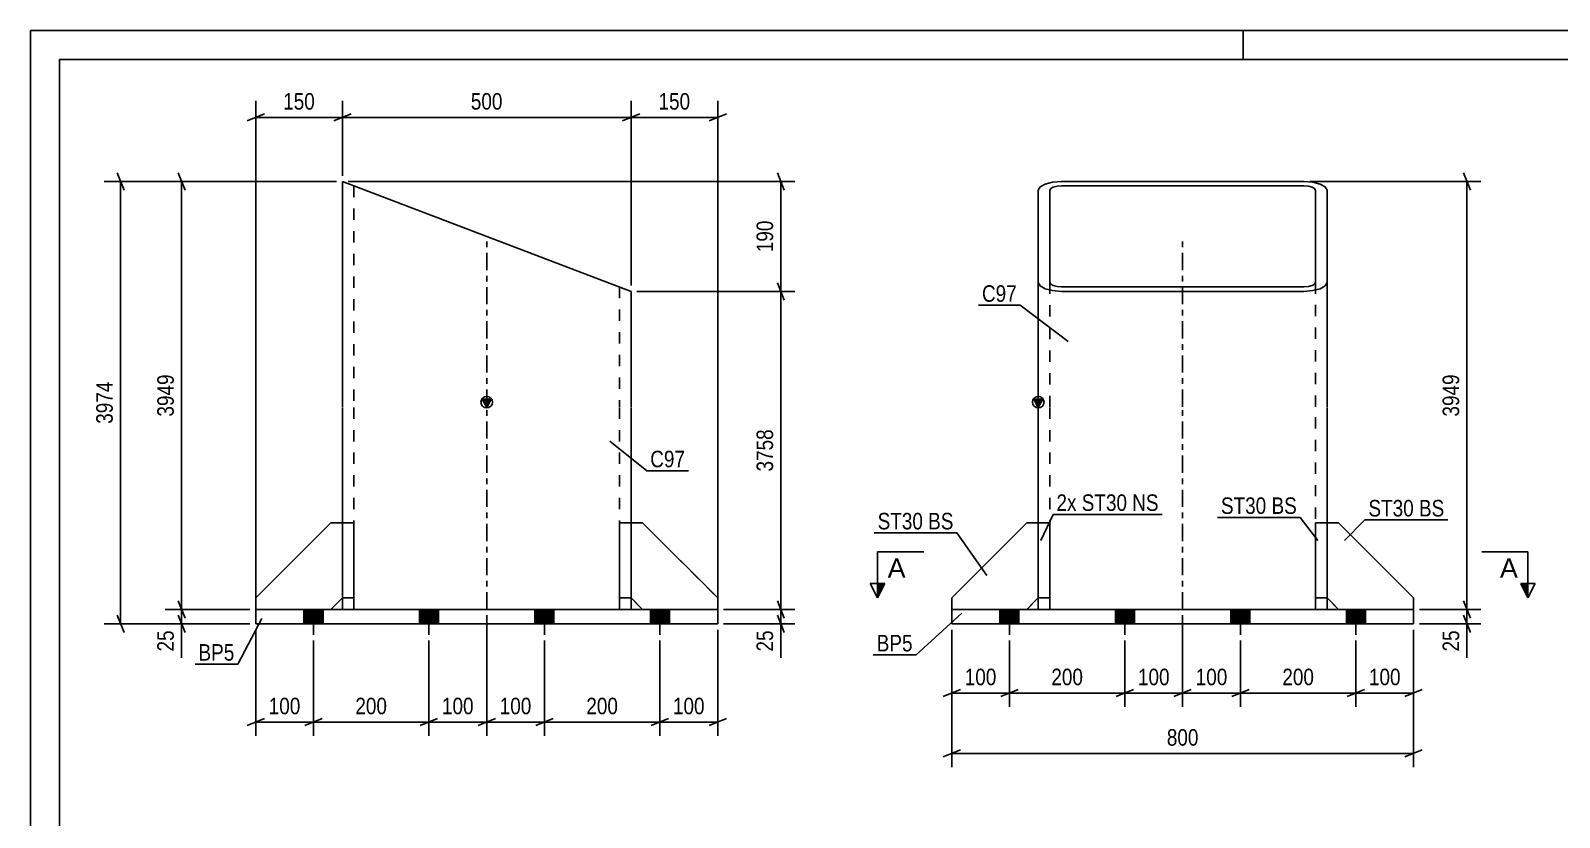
# Model space of a CAD drawing. Header units: millimetres. Extents: x 0 to 420, y 0 to 297.
# Drawn here: x 0 to 264.8, y 160.7 to 297 of the extents above; entities that cross this region are included whole.
import ezdxf

# ---------------------------------------------------------------- set-up
doc = ezdxf.new("R2010")
doc.units = ezdxf.units.MM
doc.linetypes.add('DXK_LINE_DOT2', pattern=[3.9198, 1.9599, -1.9599])
doc.linetypes.add('DXK_LINE_DOT3', pattern=[5.9187, 2.979, -0.9799, 0.9799, -0.9799])
doc.styles.add('Arial', font='ARIAL.TTF', dxfattribs={"height": 0.2})
doc.styles.add('Arial Narrow', font='ARIALN.TTF', dxfattribs={"height": 0.2})

# ---------------------------------------------------------------- blocks, each defined once
blk = doc.blocks.new('Unknown-762326561-1131')
at = {"color": 5, "linetype": 'Continuous'}
for p, q in [((420, 297), (0, 297)), ((0, 297), (0, 0)), ((0, 292), (0, 297)), ((210, 292), (210, 297)), ((415, 292), (5, 292)), ((5, 292), (5, 5))]:
    blk.add_line(p, q, dxfattribs=at)
blk = doc.blocks.new('Part-762326561-1488 - 1457')
at = {"linetype": 'Continuous'}
blk.add_hatch(color=2, dxfattribs=at).paths.add_polyline_path([(174.51, 231.74), (173.71, 233.14), (175.31, 233.14)])
at = {"color": 2, "linetype": 'Continuous'}
for p, q in [((175.68, 270.42), (174.82, 269.92)), ((176.98, 270.75), (175.68, 270.42)), ((178.51, 270.86), (176.98, 270.75)), ((177.75, 270.04), (178.51, 270.1)), ((178.51, 270.86), (220.51, 270.86)), ((178.51, 270.1), (220.51, 270.1)), ((222.04, 270.75), (220.51, 270.86)), ((220.51, 270.1), (221.28, 270.04)), ((223.34, 270.42), (222.04, 270.75)), ((224.21, 269.92), (223.34, 270.42)), ((174.82, 269.92), (174.51, 269.34)), ((174.51, 269.34), (174.51, 231.83)), ((176.51, 269.34), (176.66, 269.63)), ((176.51, 269.34), (176.51, 253.36)), ((176.66, 269.63), (177.1, 269.88)), ((177.1, 269.88), (177.75, 270.04)), ((221.28, 270.04), (221.93, 269.88)), ((221.93, 269.88), (222.36, 269.63)), ((222.36, 269.63), (222.51, 269.34)), ((222.51, 269.34), (222.51, 253.36)), ((224.51, 269.34), (224.21, 269.92)), ((224.51, 269.34), (224.51, 231.83)), ((174.51, 253.36), (174.82, 252.77)), ((174.82, 252.77), (175.68, 252.28)), ((175.68, 252.28), (176.98, 251.95)), ((176.66, 253.06), (176.51, 253.36)), ((177.1, 252.82), (176.66, 253.06)), ((176.98, 251.95), (178.51, 251.83)), ((177.75, 252.65), (177.1, 252.82)), ((178.51, 252.59), (177.75, 252.65)), ((178.51, 252.59), (220.51, 252.59)), ((178.51, 251.83), (220.51, 251.83)), ((221.28, 252.65), (220.51, 252.59)), ((220.51, 251.83), (222.04, 251.95)), ((221.93, 252.82), (221.28, 252.65)), ((222.36, 253.06), (221.93, 252.82)), ((222.04, 251.95), (223.34, 252.28)), ((222.51, 253.36), (222.36, 253.06)), ((223.34, 252.28), (224.21, 252.77)), ((224.21, 252.77), (224.51, 253.36)), ((174.51, 231.74), (173.71, 233.14)), ((173.71, 233.14), (175.31, 233.14)), ((175.31, 233.14), (174.51, 231.74)), ((174.51, 231.73), (174.51, 211.73)), ((224.51, 231.73), (224.51, 211.73))]:
    blk.add_line(p, q, dxfattribs=at)
at = {"color": 7, "linetype": 'DXK_LINE_DOT3'}
for p, q in [((199.51, 231.83), (199.51, 261.35)), ((199.51, 196.73), (199.51, 231.73))]:
    blk.add_line(p, q, dxfattribs=at)
at = {"color": 7, "linetype": 'DXK_LINE_DOT2'}
for p, q in [((176.51, 253.36), (176.51, 231.83)), ((222.51, 231.83), (222.51, 253.36)), ((176.51, 231.73), (176.51, 196.73)), ((222.51, 196.73), (222.51, 231.73)), ((174.51, 211.73), (174.51, 196.73)), ((224.51, 196.73), (224.51, 211.73)), ((224.51, 196.73), (174.51, 196.73))]:
    blk.add_line(p, q, dxfattribs=at)
at = {"color": 2, "linetype": 'Continuous'}
blk.add_circle((174.51, 232.64), 1, dxfattribs=at)
blk = doc.blocks.new('Bolt-762326561-1489 - 1457')
at = {"linetype": 'Continuous'}
for points in [[(167.86, 194.23), (171.16, 194.23), (171.16, 196.73), (167.86, 196.73)], [(167.86, 194.23), (171.16, 194.23), (171.16, 196.73), (167.86, 196.73)], [(167.86, 194.23), (171.16, 194.23), (171.16, 196.73), (167.86, 196.73)], [(167.86, 194.23), (171.16, 194.23), (171.16, 196.73), (167.86, 196.73)], [(187.86, 194.23), (191.16, 194.23), (191.16, 196.73), (187.86, 196.73)], [(187.86, 194.23), (191.16, 194.23), (191.16, 196.73), (187.86, 196.73)], [(207.86, 194.23), (211.16, 194.23), (211.16, 196.73), (207.86, 196.73)], [(207.86, 194.23), (211.16, 194.23), (211.16, 196.73), (207.86, 196.73)], [(227.86, 194.23), (231.16, 194.23), (231.16, 196.73), (227.86, 196.73)], [(227.86, 194.23), (231.16, 194.23), (231.16, 196.73), (227.86, 196.73)], [(227.86, 194.23), (231.16, 194.23), (231.16, 196.73), (227.86, 196.73)], [(227.86, 194.23), (231.16, 194.23), (231.16, 196.73), (227.86, 196.73)]]:
    blk.add_hatch(color=1, dxfattribs=at).paths.add_polyline_path(points)
at = {"color": 1, "linetype": 'Continuous'}
for p, q in [((167.86, 194.23), (167.86, 196.73)), ((167.86, 194.23), (167.86, 196.73)), ((167.86, 194.23), (167.86, 196.73)), ((167.86, 194.23), (167.86, 196.73)), ((169.51, 192.33), (169.51, 196.73)), ((169.51, 192.33), (169.51, 196.73)), ((169.51, 192.33), (169.51, 196.73)), ((169.51, 192.33), (169.51, 196.73)), ((171.16, 194.23), (171.16, 196.73)), ((171.16, 194.23), (171.16, 196.73)), ((171.16, 194.23), (171.16, 196.73)), ((171.16, 194.23), (171.16, 196.73)), ((187.86, 194.23), (187.86, 196.73)), ((187.86, 194.23), (187.86, 196.73)), ((189.51, 192.33), (189.51, 196.73)), ((189.51, 192.33), (189.51, 196.73)), ((191.16, 194.23), (191.16, 196.73)), ((191.16, 194.23), (191.16, 196.73)), ((207.86, 194.23), (207.86, 196.73)), ((207.86, 194.23), (207.86, 196.73)), ((209.51, 192.33), (209.51, 196.73)), ((209.51, 192.33), (209.51, 196.73)), ((211.16, 194.23), (211.16, 196.73)), ((211.16, 194.23), (211.16, 196.73)), ((227.86, 194.23), (227.86, 196.73)), ((227.86, 194.23), (227.86, 196.73)), ((227.86, 194.23), (227.86, 196.73)), ((227.86, 194.23), (227.86, 196.73)), ((229.51, 192.33), (229.51, 196.73)), ((229.51, 192.33), (229.51, 196.73)), ((229.51, 192.33), (229.51, 196.73)), ((229.51, 192.33), (229.51, 196.73)), ((231.16, 194.23), (231.16, 196.73)), ((231.16, 194.23), (231.16, 196.73)), ((231.16, 194.23), (231.16, 196.73)), ((231.16, 194.23), (231.16, 196.73))]:
    blk.add_line(p, q, dxfattribs=at)
blk = doc.blocks.new('Part-762326561-1473 - 1457')
at = {"color": 2, "linetype": 'Continuous'}
for p, q in [((174.51, 196.73), (174.51, 211.73)), ((174.51, 211.73), (176.51, 211.73)), ((176.51, 211.73), (176.51, 196.73)), ((174.51, 198.73), (176.51, 198.73)), ((176.51, 196.73), (174.51, 196.73))]:
    blk.add_line(p, q, dxfattribs=at)
blk = doc.blocks.new('Part-762326561-1478 - 1457')
at = {"color": 7, "linetype": 'DXK_LINE_DOT2'}
for p, q in [((226.51, 211.73), (224.51, 211.73)), ((224.51, 211.73), (224.51, 198.73)), ((239.51, 198.73), (226.51, 211.73)), ((224.51, 198.73), (226.51, 196.73)), ((239.51, 196.73), (239.51, 198.73)), ((226.51, 196.73), (239.51, 196.73))]:
    blk.add_line(p, q, dxfattribs=at)
blk = doc.blocks.new('Part-762326561-1499 - 1457')
at = {"color": 7, "linetype": 'DXK_LINE_DOT2'}
for p, q in [((159.51, 198.73), (172.51, 211.73)), ((172.51, 211.73), (174.51, 211.73)), ((174.51, 211.73), (174.51, 198.73)), ((159.51, 196.73), (159.51, 198.73)), ((174.51, 198.73), (172.51, 196.73)), ((172.51, 196.73), (159.51, 196.73))]:
    blk.add_line(p, q, dxfattribs=at)
blk = doc.blocks.new('Part-762326561-1483 - 1457')
at = {"color": 2, "linetype": 'Continuous'}
for p, q in [((222.51, 196.73), (222.51, 211.73)), ((224.51, 211.73), (222.51, 211.73)), ((224.51, 211.73), (224.51, 196.73)), ((224.51, 198.73), (222.51, 198.73)), ((224.51, 196.73), (222.51, 196.73))]:
    blk.add_line(p, q, dxfattribs=at)
blk = doc.blocks.new('Part-762326561-1504 - 1457')
at = {"color": 7, "linetype": 'DXK_LINE_DOT2'}
for p, q in [((222.51, 211.73), (222.51, 196.73)), ((224.51, 211.73), (222.51, 211.73)), ((224.51, 196.73), (224.51, 211.73)), ((224.51, 198.73), (222.51, 198.73)), ((222.51, 196.73), (224.51, 196.73))]:
    blk.add_line(p, q, dxfattribs=at)
blk = doc.blocks.new('Part-762326561-1509 - 1457')
at = {"color": 2, "linetype": 'Continuous'}
for p, q in [((226.51, 211.73), (224.51, 211.73)), ((226.51, 211.73), (239.51, 198.73)), ((224.51, 198.73), (226.51, 196.73)), ((239.51, 196.73), (239.51, 198.73))]:
    blk.add_line(p, q, dxfattribs=at)
at = {"color": 7, "linetype": 'DXK_LINE_DOT2'}
for p, q in [((224.51, 211.73), (224.51, 198.73)), ((226.51, 196.73), (239.51, 196.73))]:
    blk.add_line(p, q, dxfattribs=at)
blk = doc.blocks.new('Part-762326561-1514 - 1457')
at = {"color": 7, "linetype": 'DXK_LINE_DOT2'}
for p, q in [((174.51, 211.73), (174.51, 196.73)), ((176.51, 211.73), (174.51, 211.73)), ((176.51, 196.73), (176.51, 211.73)), ((174.51, 198.73), (176.51, 198.73)), ((174.51, 196.73), (176.51, 196.73))]:
    blk.add_line(p, q, dxfattribs=at)
blk = doc.blocks.new('Part-762326561-1519 - 1457')
at = {"color": 2, "linetype": 'Continuous'}
for p, q in [((159.51, 198.73), (172.51, 211.73)), ((172.51, 211.73), (174.51, 211.73)), ((159.51, 198.73), (159.51, 196.73)), ((174.51, 198.73), (172.51, 196.73))]:
    blk.add_line(p, q, dxfattribs=at)
at = {"color": 7, "linetype": 'DXK_LINE_DOT2'}
for p, q in [((174.51, 211.73), (174.51, 198.73)), ((172.51, 196.73), (159.51, 196.73))]:
    blk.add_line(p, q, dxfattribs=at)
blk = doc.blocks.new('Part-762326561-1524 - 1457')
at = {"color": 2, "linetype": 'Continuous'}
for p, q in [((239.51, 196.73), (159.51, 196.73)), ((159.51, 196.73), (159.51, 194.23)), ((239.51, 196.73), (239.51, 194.23)), ((239.51, 194.23), (159.51, 194.23))]:
    blk.add_line(p, q, dxfattribs=at)
blk = doc.blocks.new('Part-762326561-1240 - 1220')
at = {"linetype": 'Continuous'}
blk.add_hatch(color=2, dxfattribs=at).paths.add_polyline_path([(78.99, 231.74), (78.19, 233.14), (79.79, 233.14)])
at = {"color": 2, "linetype": 'Continuous'}
for p, q in [((53.99, 270.86), (53.99, 231.83)), ((103.99, 251.83), (53.99, 270.86)), ((103.99, 251.83), (103.99, 231.83)), ((78.99, 231.74), (78.19, 233.14)), ((78.19, 233.14), (79.79, 233.14)), ((79.79, 233.14), (78.99, 231.74)), ((53.99, 231.73), (53.99, 211.73)), ((103.99, 231.73), (103.99, 211.73))]:
    blk.add_line(p, q, dxfattribs=at)
at = {"color": 7, "linetype": 'DXK_LINE_DOT2'}
for p, q in [((55.99, 270.1), (55.99, 231.83)), ((101.99, 252.59), (101.99, 231.83)), ((55.99, 231.73), (55.99, 196.73)), ((101.99, 231.73), (101.99, 196.73)), ((53.99, 211.73), (53.99, 196.73)), ((103.99, 211.73), (103.99, 196.73)), ((103.99, 196.73), (53.99, 196.73))]:
    blk.add_line(p, q, dxfattribs=at)
at = {"color": 7, "linetype": 'DXK_LINE_DOT3'}
for p, q in [((78.99, 231.83), (78.99, 261.35)), ((78.99, 196.73), (78.99, 231.73))]:
    blk.add_line(p, q, dxfattribs=at)
at = {"color": 2, "linetype": 'Continuous'}
blk.add_circle((78.99, 232.64), 1, dxfattribs=at)
blk = doc.blocks.new('Bolt-762326561-1224 - 1220')
at = {"linetype": 'Continuous'}
for points in [[(50.64, 196.73), (47.34, 196.73), (47.34, 194.23), (50.64, 194.23)], [(50.64, 196.73), (47.34, 196.73), (47.34, 194.23), (50.64, 194.23)], [(50.64, 196.73), (47.34, 196.73), (47.34, 194.23), (50.64, 194.23)], [(50.64, 196.73), (47.34, 196.73), (47.34, 194.23), (50.64, 194.23)], [(70.64, 196.73), (67.34, 196.73), (67.34, 194.23), (70.64, 194.23)], [(70.64, 196.73), (67.34, 196.73), (67.34, 194.23), (70.64, 194.23)], [(90.64, 196.73), (87.34, 196.73), (87.34, 194.23), (90.64, 194.23)], [(90.64, 196.73), (87.34, 196.73), (87.34, 194.23), (90.64, 194.23)], [(110.64, 196.73), (107.34, 196.73), (107.34, 194.23), (110.64, 194.23)], [(110.64, 196.73), (107.34, 196.73), (107.34, 194.23), (110.64, 194.23)], [(110.64, 196.73), (107.34, 196.73), (107.34, 194.23), (110.64, 194.23)], [(110.64, 196.73), (107.34, 196.73), (107.34, 194.23), (110.64, 194.23)]]:
    blk.add_hatch(color=1, dxfattribs=at).paths.add_polyline_path(points)
at = {"color": 1, "linetype": 'Continuous'}
for p, q in [((47.34, 194.23), (47.34, 196.73)), ((47.34, 194.23), (47.34, 196.73)), ((47.34, 194.23), (47.34, 196.73)), ((47.34, 194.23), (47.34, 196.73)), ((48.99, 192.33), (48.99, 196.73)), ((48.99, 192.33), (48.99, 196.73)), ((48.99, 192.33), (48.99, 196.73)), ((48.99, 192.33), (48.99, 196.73)), ((50.64, 194.23), (50.64, 196.73)), ((50.64, 194.23), (50.64, 196.73)), ((50.64, 194.23), (50.64, 196.73)), ((50.64, 194.23), (50.64, 196.73)), ((67.34, 194.23), (67.34, 196.73)), ((67.34, 194.23), (67.34, 196.73)), ((68.99, 192.33), (68.99, 196.73)), ((68.99, 192.33), (68.99, 196.73)), ((70.64, 194.23), (70.64, 196.73)), ((70.64, 194.23), (70.64, 196.73)), ((87.34, 194.23), (87.34, 196.73)), ((87.34, 194.23), (87.34, 196.73)), ((88.99, 192.33), (88.99, 196.73)), ((88.99, 192.33), (88.99, 196.73)), ((90.64, 194.23), (90.64, 196.73)), ((90.64, 194.23), (90.64, 196.73)), ((107.34, 194.23), (107.34, 196.73)), ((107.34, 194.23), (107.34, 196.73)), ((107.34, 194.23), (107.34, 196.73)), ((107.34, 194.23), (107.34, 196.73)), ((108.99, 192.33), (108.99, 196.73)), ((108.99, 192.33), (108.99, 196.73)), ((108.99, 192.33), (108.99, 196.73)), ((108.99, 192.33), (108.99, 196.73)), ((110.64, 194.23), (110.64, 196.73)), ((110.64, 194.23), (110.64, 196.73)), ((110.64, 194.23), (110.64, 196.73)), ((110.64, 194.23), (110.64, 196.73))]:
    blk.add_line(p, q, dxfattribs=at)
blk = doc.blocks.new('Part-762326561-1243 - 1220')
at = {"color": 2, "linetype": 'Continuous'}
for p, q in [((105.99, 211.73), (103.99, 211.73)), ((118.99, 198.73), (105.99, 211.73)), ((105.99, 196.73), (103.99, 198.73)), ((118.99, 198.73), (118.99, 196.73))]:
    blk.add_line(p, q, dxfattribs=at)
at = {"color": 7, "linetype": 'DXK_LINE_DOT2'}
for p, q in [((103.99, 198.73), (103.99, 211.73)), ((118.99, 196.73), (105.99, 196.73))]:
    blk.add_line(p, q, dxfattribs=at)
blk = doc.blocks.new('Part-762326561-1241 - 1220')
at = {"color": 7, "linetype": 'DXK_LINE_DOT2'}
for p, q in [((103.99, 198.73), (103.99, 211.73)), ((103.99, 211.73), (105.99, 211.73)), ((105.99, 211.73), (118.99, 198.73)), ((105.99, 196.73), (103.99, 198.73)), ((118.99, 198.73), (118.99, 196.73)), ((118.99, 196.73), (105.99, 196.73))]:
    blk.add_line(p, q, dxfattribs=at)
blk = doc.blocks.new('Part-762326561-1242 - 1220')
at = {"color": 7, "linetype": 'DXK_LINE_DOT2'}
for p, q in [((53.99, 196.73), (53.99, 211.73)), ((53.99, 211.73), (55.99, 211.73)), ((55.99, 211.73), (55.99, 196.73)), ((53.99, 198.73), (55.99, 198.73)), ((55.99, 196.73), (53.99, 196.73))]:
    blk.add_line(p, q, dxfattribs=at)
blk = doc.blocks.new('Part-762326561-1244 - 1220')
at = {"color": 2, "linetype": 'Continuous'}
for p, q in [((53.99, 211.73), (53.99, 196.73)), ((53.99, 211.73), (55.99, 211.73)), ((55.99, 211.73), (55.99, 196.73)), ((53.99, 198.73), (55.99, 198.73)), ((53.99, 196.73), (55.99, 196.73))]:
    blk.add_line(p, q, dxfattribs=at)
blk = doc.blocks.new('Part-762326561-1245 - 1220')
at = {"color": 7, "linetype": 'DXK_LINE_DOT2'}
for p, q in [((51.99, 211.73), (38.99, 198.73)), ((53.99, 211.73), (51.99, 211.73)), ((53.99, 198.73), (53.99, 211.73)), ((38.99, 198.73), (38.99, 196.73)), ((51.99, 196.73), (53.99, 198.73)), ((38.99, 196.73), (51.99, 196.73))]:
    blk.add_line(p, q, dxfattribs=at)
blk = doc.blocks.new('Part-762326561-1246 - 1220')
at = {"color": 7, "linetype": 'DXK_LINE_DOT2'}
for p, q in [((101.99, 196.73), (101.99, 211.73)), ((101.99, 211.73), (103.99, 211.73)), ((103.99, 211.73), (103.99, 196.73)), ((103.99, 198.73), (101.99, 198.73)), ((103.99, 196.73), (101.99, 196.73))]:
    blk.add_line(p, q, dxfattribs=at)
blk = doc.blocks.new('Part-762326561-1247 - 1220')
at = {"color": 2, "linetype": 'Continuous'}
for p, q in [((51.99, 211.73), (38.99, 198.73)), ((53.99, 211.73), (51.99, 211.73)), ((38.99, 198.73), (38.99, 196.73)), ((51.99, 196.73), (53.99, 198.73))]:
    blk.add_line(p, q, dxfattribs=at)
at = {"color": 7, "linetype": 'DXK_LINE_DOT2'}
for p, q in [((53.99, 211.73), (53.99, 198.73)), ((38.99, 196.73), (51.99, 196.73))]:
    blk.add_line(p, q, dxfattribs=at)
blk = doc.blocks.new('Part-762326561-1248 - 1220')
at = {"color": 2, "linetype": 'Continuous'}
for p, q in [((101.99, 211.73), (101.99, 196.73)), ((101.99, 211.73), (103.99, 211.73)), ((103.99, 211.73), (103.99, 196.73)), ((103.99, 198.73), (101.99, 198.73)), ((101.99, 196.73), (103.99, 196.73))]:
    blk.add_line(p, q, dxfattribs=at)
blk = doc.blocks.new('Part-762326561-1263 - 1220')
at = {"color": 2, "linetype": 'Continuous'}
for p, q in [((38.99, 194.23), (38.99, 196.73)), ((38.99, 196.73), (118.99, 196.73)), ((118.99, 196.73), (118.99, 194.23)), ((118.99, 194.23), (38.99, 194.23))]:
    blk.add_line(p, q, dxfattribs=at)
blk = doc.blocks.new('StraightDimension-762326561-1565 - 1457')
at = {"color": 7, "linetype": 'Continuous'}
for p, q in [((209.51, 191.33), (209.51, 179.86)), ((229.51, 191.33), (229.51, 179.86)), ((211.01, 182.86), (208.01, 181.66)), ((228.01, 181.66), (231.01, 182.86)), ((209.51, 182.26), (229.51, 182.26))]:
    blk.add_line(p, q, dxfattribs=at)
at = {"color": 0}
blk.add_wipeout([(222.85, 183.01), (222.85, 187.21), (216.17, 187.21), (216.17, 183.01)], dxfattribs=at)
at = {"color": 3, "style": 'Arial Narrow'}
blk.add_text('200', height=2.863, dxfattribs=at).set_placement((216.77, 183.61))
blk = doc.blocks.new('StraightDimension-762326561-1533 - 1457')
at = {"color": 7, "linetype": 'Continuous'}
for p, q in [((221.51, 270.86), (251.14, 270.86)), ((249.34, 269.36), (248.14, 272.36)), ((248.74, 196.73), (248.74, 270.86)), ((240.51, 196.73), (251.14, 196.73)), ((248.14, 198.23), (249.34, 195.23))]:
    blk.add_line(p, q, dxfattribs=at)
at = {"color": 0}
blk.add_wipeout([(247.99, 238.05), (243.79, 238.05), (243.79, 229.54), (247.99, 229.54)], dxfattribs=at)
at = {"color": 3, "style": 'Arial Narrow'}
blk.add_text('3949', height=2.863, rotation=90.0002, dxfattribs=at).set_placement((247.39, 230.14))
blk = doc.blocks.new('StraightDimension-762326561-1606 - 1457')
at = {"color": 7, "linetype": 'Continuous'}
for p, q in [((169.51, 191.33), (169.51, 179.86)), ((189.51, 191.33), (189.51, 179.86)), ((171.01, 182.86), (168.01, 181.66)), ((188.01, 181.66), (191.01, 182.86)), ((169.51, 182.26), (189.51, 182.26))]:
    blk.add_line(p, q, dxfattribs=at)
at = {"color": 0}
blk.add_wipeout([(182.85, 183.01), (182.85, 187.21), (176.17, 187.21), (176.17, 183.01)], dxfattribs=at)
at = {"color": 3, "style": 'Arial Narrow'}
blk.add_text('200', height=2.863, dxfattribs=at).set_placement((176.77, 183.61))
blk = doc.blocks.new('StraightDimension-762326561-1542 - 1457')
at = {"color": 7, "linetype": 'Continuous'}
for p, q in [((240.51, 196.73), (251.14, 196.73)), ((248.14, 198.23), (249.34, 195.23)), ((248.74, 194.23), (248.74, 196.73)), ((240.51, 194.23), (251.14, 194.23)), ((249.34, 192.73), (248.14, 195.73))]:
    blk.add_line(p, q, dxfattribs=at)
at = {"color": 0}
blk.add_wipeout([(247.99, 193.71), (243.79, 193.71), (243.79, 188.85), (247.99, 188.85)], dxfattribs=at)
at = {"color": 7, "linetype": 'Continuous'}
blk.add_line((248.74, 194.23), (248.74, 188.33), dxfattribs=at)
blk.add_line((248.74, 194.23), (248.74, 188.33), dxfattribs=at)
at = {"color": 3, "style": 'Arial Narrow'}
blk.add_text('25', height=2.863, rotation=90.0002, dxfattribs=at).set_placement((247.39, 189.45))
blk = doc.blocks.new('StraightDimension-762326561-1552 - 1457')
at = {"color": 7, "linetype": 'Continuous'}
for p, q in [((229.51, 191.33), (229.51, 179.86)), ((239.51, 193.23), (239.51, 179.86)), ((228.01, 181.66), (231.01, 182.86)), ((241.01, 182.86), (238.01, 181.66)), ((229.51, 182.26), (239.51, 182.26))]:
    blk.add_line(p, q, dxfattribs=at)
at = {"color": 0}
blk.add_wipeout([(237.85, 183.01), (237.85, 187.21), (231.17, 187.21), (231.17, 183.01)], dxfattribs=at)
at = {"color": 3, "style": 'Arial Narrow'}
blk.add_text('100', height=2.863, dxfattribs=at).set_placement((231.77, 183.61))
blk = doc.blocks.new('StraightDimension-762326561-1572 - 1457')
at = {"color": 7, "linetype": 'Continuous'}
for p, q in [((199.51, 195.73), (199.51, 179.86)), ((209.51, 191.33), (209.51, 179.86)), ((198.01, 181.66), (201.01, 182.86)), ((211.01, 182.86), (208.01, 181.66)), ((199.51, 182.26), (209.51, 182.26))]:
    blk.add_line(p, q, dxfattribs=at)
at = {"color": 0}
blk.add_wipeout([(207.85, 183.01), (207.85, 187.21), (201.17, 187.21), (201.17, 183.01)], dxfattribs=at)
at = {"color": 3, "style": 'Arial Narrow'}
blk.add_text('100', height=2.863, dxfattribs=at).set_placement((201.77, 183.61))
blk = doc.blocks.new('StraightDimension-762326561-1589 - 1457')
at = {"color": 7, "linetype": 'Continuous'}
for p, q in [((199.51, 195.73), (199.51, 179.86)), ((189.51, 191.33), (189.51, 179.86)), ((188.01, 181.66), (191.01, 182.86)), ((201.01, 182.86), (198.01, 181.66)), ((189.51, 182.26), (199.51, 182.26))]:
    blk.add_line(p, q, dxfattribs=at)
at = {"color": 0}
blk.add_wipeout([(197.85, 183.01), (197.85, 187.21), (191.17, 187.21), (191.17, 183.01)], dxfattribs=at)
at = {"color": 3, "style": 'Arial Narrow'}
blk.add_text('100', height=2.863, dxfattribs=at).set_placement((191.77, 183.61))
blk = doc.blocks.new('StraightDimension-762326561-1613 - 1457')
at = {"color": 7, "linetype": 'Continuous'}
for p, q in [((159.51, 193.23), (159.51, 179.86)), ((169.51, 191.33), (169.51, 179.86)), ((158.01, 181.66), (161.01, 182.86)), ((171.01, 182.86), (168.01, 181.66)), ((159.51, 182.26), (169.51, 182.26))]:
    blk.add_line(p, q, dxfattribs=at)
at = {"color": 0}
blk.add_wipeout([(167.85, 183.01), (167.85, 187.21), (161.17, 187.21), (161.17, 183.01)], dxfattribs=at)
at = {"color": 3, "style": 'Arial Narrow'}
blk.add_text('100', height=2.863, dxfattribs=at).set_placement((161.77, 183.61))
blk = doc.blocks.new('StraightDimension-762326561-1627 - 1457')
at = {"color": 7, "linetype": 'Continuous'}
for p, q in [((159.51, 193.23), (159.51, 169.39)), ((239.51, 193.23), (239.51, 169.39)), ((161.01, 172.39), (158.01, 171.19)), ((238.01, 171.19), (241.01, 172.39)), ((159.51, 171.79), (239.51, 171.79))]:
    blk.add_line(p, q, dxfattribs=at)
at = {"color": 0}
blk.add_wipeout([(202.85, 172.54), (202.85, 176.74), (196.17, 176.74), (196.17, 172.54)], dxfattribs=at)
at = {"color": 3, "style": 'Arial Narrow'}
blk.add_text('800', height=2.863, dxfattribs=at).set_placement((196.77, 173.14))
blk = doc.blocks.new('StraightDimension-762326561-1303 - 1220')
at = {"color": 7, "linetype": 'Continuous'}
for p, q in [((48.99, 191.33), (48.99, 174.83)), ((68.99, 191.33), (68.99, 174.83)), ((50.49, 177.83), (47.49, 176.63)), ((67.49, 176.63), (70.49, 177.83)), ((48.99, 177.23), (68.99, 177.23))]:
    blk.add_line(p, q, dxfattribs=at)
at = {"color": 0}
blk.add_wipeout([(62.33, 177.98), (62.33, 182.18), (55.64, 182.18), (55.64, 177.98)], dxfattribs=at)
at = {"color": 3, "style": 'Arial Narrow'}
blk.add_text('200', height=2.863, dxfattribs=at).set_placement((56.24, 178.58))
blk = doc.blocks.new('StraightDimension-762326561-1435 - 1220')
at = {"color": 7, "linetype": 'Continuous'}
for p, q in [((38.99, 197.73), (38.99, 284.81)), ((53.99, 271.86), (53.99, 284.81)), ((40.49, 282.56), (37.49, 281.36)), ((38.99, 281.96), (53.99, 281.96)), ((52.49, 281.36), (55.49, 282.56))]:
    blk.add_line(p, q, dxfattribs=at)
at = {"color": 0}
blk.add_wipeout([(49.83, 282.71), (49.83, 286.91), (43.14, 286.91), (43.14, 282.71)], dxfattribs=at)
at = {"color": 3, "style": 'Arial Narrow'}
blk.add_text('150', height=2.863, dxfattribs=at).set_placement((43.74, 283.31))
blk = doc.blocks.new('StraightDimension-762326561-1445 - 1220')
at = {"color": 7, "linetype": 'Continuous'}
for p, q in [((52.99, 270.86), (12.73, 270.86)), ((16.18, 269.36), (14.98, 272.36)), ((15.58, 194.23), (15.58, 270.86)), ((37.99, 194.23), (12.73, 194.23)), ((14.98, 195.73), (16.18, 192.73))]:
    blk.add_line(p, q, dxfattribs=at)
at = {"color": 0}
blk.add_wipeout([(14.83, 236.8), (10.63, 236.8), (10.63, 228.29), (14.83, 228.29)], dxfattribs=at)
at = {"color": 3, "style": 'Arial Narrow'}
blk.add_text('3974', height=2.863, rotation=90.0002, dxfattribs=at).set_placement((14.23, 228.89))
blk = doc.blocks.new('StraightDimension-762326561-1266 - 1220')
at = {"color": 7, "linetype": 'Continuous'}
for p, q in [((52.99, 270.86), (23.3, 270.86)), ((26.75, 269.36), (25.55, 272.36)), ((26.15, 196.73), (26.15, 270.86)), ((37.99, 196.73), (23.3, 196.73)), ((25.55, 198.23), (26.75, 195.23))]:
    blk.add_line(p, q, dxfattribs=at)
at = {"color": 0}
blk.add_wipeout([(25.4, 238.05), (21.2, 238.05), (21.2, 229.54), (25.4, 229.54)], dxfattribs=at)
at = {"color": 3, "style": 'Arial Narrow'}
blk.add_text('3949', height=2.863, rotation=90.0002, dxfattribs=at).set_placement((24.8, 230.14))
blk = doc.blocks.new('StraightDimension-762326561-1278 - 1220')
at = {"color": 7, "linetype": 'Continuous'}
for p, q in [((37.99, 196.73), (23.3, 196.73)), ((25.55, 198.23), (26.75, 195.23)), ((26.15, 194.23), (26.15, 196.73)), ((37.99, 194.23), (23.3, 194.23)), ((26.75, 192.73), (25.55, 195.73))]:
    blk.add_line(p, q, dxfattribs=at)
at = {"color": 0}
blk.add_wipeout([(25.4, 193.71), (21.2, 193.71), (21.2, 188.85), (25.4, 188.85)], dxfattribs=at)
at = {"color": 7, "linetype": 'Continuous'}
blk.add_line((26.15, 194.23), (26.15, 188.33), dxfattribs=at)
blk.add_line((26.15, 194.23), (26.15, 188.33), dxfattribs=at)
at = {"color": 3, "style": 'Arial Narrow'}
blk.add_text('25', height=2.863, rotation=90.0002, dxfattribs=at).set_placement((24.8, 189.45))
blk = doc.blocks.new('StraightDimension-762326561-1418 - 1220')
at = {"color": 7, "linetype": 'Continuous'}
for p, q in [((53.99, 271.86), (53.99, 284.81)), ((103.99, 252.83), (103.99, 284.81)), ((55.49, 282.56), (52.49, 281.36)), ((53.99, 281.96), (103.99, 281.96)), ((102.49, 281.36), (105.49, 282.56))]:
    blk.add_line(p, q, dxfattribs=at)
at = {"color": 0}
blk.add_wipeout([(82.33, 282.71), (82.33, 286.91), (75.64, 286.91), (75.64, 282.71)], dxfattribs=at)
at = {"color": 3, "style": 'Arial Narrow'}
blk.add_text('500', height=2.863, dxfattribs=at).set_placement((76.24, 283.31))
blk = doc.blocks.new('StraightDimension-762326561-1290 - 1220')
at = {"color": 7, "linetype": 'Continuous'}
for p, q in [((38.99, 193.23), (38.99, 174.83)), ((48.99, 191.33), (48.99, 174.83)), ((37.49, 176.63), (40.49, 177.83)), ((50.49, 177.83), (47.49, 176.63)), ((38.99, 177.23), (48.99, 177.23))]:
    blk.add_line(p, q, dxfattribs=at)
at = {"color": 0}
blk.add_wipeout([(47.33, 177.98), (47.33, 182.18), (40.64, 182.18), (40.64, 177.98)], dxfattribs=at)
at = {"color": 3, "style": 'Arial Narrow'}
blk.add_text('100', height=2.863, dxfattribs=at).set_placement((41.24, 178.58))
blk = doc.blocks.new('StraightDimension-762326561-1310 - 1220')
at = {"color": 7, "linetype": 'Continuous'}
for p, q in [((78.99, 195.73), (78.99, 174.83)), ((68.99, 191.33), (68.99, 174.83)), ((67.49, 176.63), (70.49, 177.83)), ((80.49, 177.83), (77.49, 176.63)), ((68.99, 177.23), (78.99, 177.23))]:
    blk.add_line(p, q, dxfattribs=at)
at = {"color": 0}
blk.add_wipeout([(77.33, 177.98), (77.33, 182.18), (70.64, 182.18), (70.64, 177.98)], dxfattribs=at)
at = {"color": 3, "style": 'Arial Narrow'}
blk.add_text('100', height=2.863, dxfattribs=at).set_placement((71.24, 178.58))
blk = doc.blocks.new('StraightDimension-762326561-1321 - 1220')
at = {"color": 7, "linetype": 'Continuous'}
for p, q in [((78.99, 195.73), (78.99, 174.83)), ((88.99, 191.33), (88.99, 174.83)), ((77.49, 176.63), (80.49, 177.83)), ((90.49, 177.83), (87.49, 176.63)), ((78.99, 177.23), (88.99, 177.23))]:
    blk.add_line(p, q, dxfattribs=at)
at = {"color": 0}
blk.add_wipeout([(87.33, 177.98), (87.33, 182.18), (80.64, 182.18), (80.64, 177.98)], dxfattribs=at)
at = {"color": 3, "style": 'Arial Narrow'}
blk.add_text('100', height=2.863, dxfattribs=at).set_placement((81.24, 178.58))
blk = doc.blocks.new('StraightDimension-762326561-1332 - 1220')
at = {"color": 7, "linetype": 'Continuous'}
for p, q in [((108.99, 191.33), (108.99, 174.83)), ((118.99, 193.23), (118.99, 174.83)), ((107.49, 176.63), (110.49, 177.83)), ((120.49, 177.83), (117.49, 176.63)), ((108.99, 177.23), (118.99, 177.23))]:
    blk.add_line(p, q, dxfattribs=at)
at = {"color": 0}
blk.add_wipeout([(117.33, 177.98), (117.33, 182.18), (110.64, 182.18), (110.64, 177.98)], dxfattribs=at)
at = {"color": 3, "style": 'Arial Narrow'}
blk.add_text('100', height=2.863, dxfattribs=at).set_placement((111.24, 178.58))
blk = doc.blocks.new('StraightDimension-762326561-1345 - 1220')
at = {"color": 7, "linetype": 'Continuous'}
for p, q in [((88.99, 191.33), (88.99, 174.83)), ((108.99, 191.33), (108.99, 174.83)), ((90.49, 177.83), (87.49, 176.63)), ((107.49, 176.63), (110.49, 177.83)), ((88.99, 177.23), (108.99, 177.23))]:
    blk.add_line(p, q, dxfattribs=at)
at = {"color": 0}
blk.add_wipeout([(102.33, 177.98), (102.33, 182.18), (95.64, 182.18), (95.64, 177.98)], dxfattribs=at)
at = {"color": 3, "style": 'Arial Narrow'}
blk.add_text('200', height=2.863, dxfattribs=at).set_placement((96.24, 178.58))
blk = doc.blocks.new('StraightDimension-762326561-1353 - 1220')
at = {"color": 7, "linetype": 'Continuous'}
for p, q in [((104.99, 251.83), (132.33, 251.83)), ((130.53, 250.33), (129.33, 253.33)), ((129.93, 196.73), (129.93, 251.83)), ((119.99, 196.73), (132.33, 196.73)), ((129.33, 198.23), (130.53, 195.23))]:
    blk.add_line(p, q, dxfattribs=at)
at = {"color": 0}
blk.add_wipeout([(129.18, 228.54), (124.98, 228.54), (124.98, 220.03), (129.18, 220.03)], dxfattribs=at)
at = {"color": 3, "style": 'Arial Narrow'}
blk.add_text('3758', height=2.863, rotation=90.0002, dxfattribs=at).set_placement((128.58, 220.63))
blk = doc.blocks.new('StraightDimension-762326561-1375 - 1220')
at = {"color": 7, "linetype": 'Continuous'}
for p, q in [((119.99, 196.73), (132.33, 196.73)), ((129.33, 198.23), (130.53, 195.23)), ((129.93, 194.23), (129.93, 196.73)), ((119.99, 194.23), (132.33, 194.23)), ((130.53, 192.73), (129.33, 195.73))]:
    blk.add_line(p, q, dxfattribs=at)
at = {"color": 0}
blk.add_wipeout([(129.18, 193.71), (124.98, 193.71), (124.98, 188.85), (129.18, 188.85)], dxfattribs=at)
at = {"color": 7, "linetype": 'Continuous'}
blk.add_line((129.93, 194.23), (129.93, 188.33), dxfattribs=at)
blk.add_line((129.93, 194.23), (129.93, 188.33), dxfattribs=at)
at = {"color": 3, "style": 'Arial Narrow'}
blk.add_text('25', height=2.863, rotation=90.0002, dxfattribs=at).set_placement((128.58, 189.45))
blk = doc.blocks.new('StraightDimension-762326561-1384 - 1220')
at = {"color": 7, "linetype": 'Continuous'}
for p, q in [((54.99, 270.86), (132.33, 270.86)), ((130.53, 269.36), (129.33, 272.36)), ((129.93, 251.83), (129.93, 270.86)), ((104.99, 251.83), (132.33, 251.83)), ((129.33, 253.33), (130.53, 250.33))]:
    blk.add_line(p, q, dxfattribs=at)
at = {"color": 0}
blk.add_wipeout([(129.18, 264.69), (124.98, 264.69), (124.98, 258.01), (129.18, 258.01)], dxfattribs=at)
at = {"color": 3, "style": 'Arial Narrow'}
blk.add_text('190', height=2.863, rotation=90.0002, dxfattribs=at).set_placement((128.58, 258.61))
blk = doc.blocks.new('StraightDimension-762326561-1402 - 1220')
at = {"color": 7, "linetype": 'Continuous'}
for p, q in [((103.99, 252.83), (103.99, 284.81)), ((118.99, 197.73), (118.99, 284.81)), ((105.49, 282.56), (102.49, 281.36)), ((103.99, 281.96), (118.99, 281.96)), ((117.49, 281.36), (120.49, 282.56))]:
    blk.add_line(p, q, dxfattribs=at)
at = {"color": 0}
blk.add_wipeout([(114.83, 282.71), (114.83, 286.91), (108.14, 286.91), (108.14, 282.71)], dxfattribs=at)
at = {"color": 3, "style": 'Arial Narrow'}
blk.add_text('150', height=2.863, dxfattribs=at).set_placement((108.74, 283.31))
blk = doc.blocks.new('Mark-762326561-1520 - 1457')
at = {"color": 0}
blk.add_wipeout([(152.74, 189.47), (152.74, 192.47), (146.53, 192.47), (146.53, 189.47)], dxfattribs=at)
blk.add_wipeout([(152.74, 189.47), (152.74, 192.47), (146.53, 192.47), (146.53, 189.47)], dxfattribs=at)
at = {"color": 30, "linetype": 'Continuous'}
for p in [(161.25, 196.09), (145.93, 188.87)]:
    blk.add_line(p, (153.34, 188.87), dxfattribs=at)
at = {"color": 3, "style": 'Arial Narrow'}
blk.add_text('BP5', height=2.863, dxfattribs=at).set_placement((146.53, 189.47))
blk = doc.blocks.new('SectionMark-762326561-1686 - 1457')
at = {"color": 6, "linetype": 'Continuous'}
for p, q in [((146.67, 206.73), (146.67, 198.73)), ((259.31, 206.73), (259.31, 198.73)), ((146.67, 198.73), (145.42, 201.23)), ((260.56, 201.23), (259.31, 198.73))]:
    blk.add_line(p, q, dxfattribs=at)
at = {"color": 0, "linetype": 'Continuous'}
for points in [[(151.53, 202.23), (151.53, 205.73), (148.42, 205.73), (148.42, 202.23)], [(257.56, 202.23), (257.56, 205.73), (254.45, 205.73), (254.45, 202.23)]]:
    blk.add_wipeout(points, dxfattribs=at)
at = {"linetype": 'Continuous'}
for points in [[(146.67, 201.23), (147.92, 201.23), (146.67, 198.73)], [(258.06, 201.23), (259.31, 201.23), (259.31, 198.73)]]:
    blk.add_hatch(color=6, dxfattribs=at).paths.add_polyline_path(points)
at = {"color": 6, "linetype": 'Continuous'}
for p, q in [((146.67, 206.73), (154.67, 206.73)), ((259.31, 206.73), (251.31, 206.73)), ((147.92, 201.23), (145.42, 201.23)), ((146.67, 198.73), (147.92, 201.23)), ((258.06, 201.23), (260.56, 201.23)), ((259.31, 198.73), (258.06, 201.23))]:
    blk.add_line(p, q, dxfattribs=at)
at = {"color": 3, "linetype": 'Continuous', "style": 'Arial'}
for p in [(148.42, 202.23), (254.45, 202.23)]:
    blk.add_text('A', height=3.34, dxfattribs=at).set_placement(p)
blk = doc.blocks.new('Mark-762326561-1484 - 1457')
at = {"color": 0}
blk.add_wipeout([(170.79, 250.02), (170.79, 253.02), (164.76, 253.02), (164.76, 250.02)], dxfattribs=at)
blk.add_wipeout([(170.79, 250.02), (170.79, 253.02), (164.76, 253.02), (164.76, 250.02)], dxfattribs=at)
at = {"color": 30, "linetype": 'Continuous'}
for p in [(164.16, 249.42), (179.7, 243.12)]:
    blk.add_line(p, (171.39, 249.42), dxfattribs=at)
at = {"color": 3, "style": 'Arial Narrow'}
blk.add_text('C97', height=2.863, dxfattribs=at).set_placement((164.76, 250.02))
blk = doc.blocks.new('MarkSet-762326561-1704 - 1457')
at = {"color": 0}
blk.add_wipeout([(154.54, 210.6), (154.54, 213.6), (146.69, 213.6), (146.69, 210.6)], dxfattribs=at)
blk.add_wipeout([(154.54, 210.6), (154.54, 213.6), (146.69, 213.6), (146.69, 210.6)], dxfattribs=at)
blk.add_wipeout([(159.82, 210.6), (159.82, 213.6), (155.44, 213.6), (155.44, 210.6)], dxfattribs=at)
blk.add_wipeout([(159.82, 210.6), (159.82, 213.6), (155.44, 213.6), (155.44, 210.6)], dxfattribs=at)
at = {"color": 30, "linetype": 'Continuous'}
for p in [(146.09, 210), (165.57, 202.61)]:
    blk.add_line(p, (160.42, 210), dxfattribs=at)
at = {"color": 3, "style": 'Arial Narrow'}
for s, p in [('ST30', (146.69, 210.6)), ('BS', (155.44, 210.6))]:
    blk.add_text(s, height=2.863, dxfattribs=at).set_placement(p)
blk = doc.blocks.new('MarkSet-762326561-1710 - 1457')
at = {"color": 0}
blk.add_wipeout([(181.13, 213.8), (181.13, 216.8), (177.66, 216.8), (177.66, 213.8)], dxfattribs=at)
blk.add_wipeout([(181.13, 213.8), (181.13, 216.8), (177.66, 216.8), (177.66, 213.8)], dxfattribs=at)
at = {"color": 30, "linetype": 'Continuous'}
blk.add_line((174.94, 208.7), (177.06, 213.2), dxfattribs=at)
at = {"color": 0}
blk.add_wipeout([(189.88, 213.8), (189.88, 216.8), (182.03, 216.8), (182.03, 213.8)], dxfattribs=at)
blk.add_wipeout([(189.88, 213.8), (189.88, 216.8), (182.03, 216.8), (182.03, 213.8)], dxfattribs=at)
at = {"color": 3, "style": 'Arial Narrow'}
blk.add_text('2x', height=2.863, dxfattribs=at).set_placement((177.66, 213.8))
at = {"color": 0}
blk.add_wipeout([(195.35, 213.8), (195.35, 216.8), (190.78, 216.8), (190.78, 213.8)], dxfattribs=at)
blk.add_wipeout([(195.35, 213.8), (195.35, 216.8), (190.78, 216.8), (190.78, 213.8)], dxfattribs=at)
at = {"color": 30, "linetype": 'Continuous'}
blk.add_line((177.06, 213.2), (195.95, 213.2), dxfattribs=at)
at = {"color": 3, "style": 'Arial Narrow'}
for s, p in [('ST30', (182.03, 213.8)), ('NS', (190.78, 213.8))]:
    blk.add_text(s, height=2.863, dxfattribs=at).set_placement(p)
blk = doc.blocks.new('MarkSet-762326561-1716 - 1457')
at = {"color": 0}
blk.add_wipeout([(214, 213.28), (214, 216.28), (206.14, 216.28), (206.14, 213.28)], dxfattribs=at)
blk.add_wipeout([(214, 213.28), (214, 216.28), (206.14, 216.28), (206.14, 213.28)], dxfattribs=at)
blk.add_wipeout([(219.28, 213.28), (219.28, 216.28), (214.9, 216.28), (214.9, 213.28)], dxfattribs=at)
blk.add_wipeout([(219.28, 213.28), (219.28, 216.28), (214.9, 216.28), (214.9, 213.28)], dxfattribs=at)
at = {"color": 30, "linetype": 'Continuous'}
for p in [(205.54, 212.68), (222.94, 208.7)]:
    blk.add_line(p, (219.88, 212.68), dxfattribs=at)
at = {"color": 3, "style": 'Arial Narrow'}
for s, p in [('ST30', (206.14, 213.28)), ('BS', (214.9, 213.28))]:
    blk.add_text(s, height=2.863, dxfattribs=at).set_placement(p)
blk = doc.blocks.new('MarkSet-762326561-1722 - 1457')
at = {"color": 0}
blk.add_wipeout([(239.53, 212.84), (239.53, 215.84), (231.68, 215.84), (231.68, 212.84)], dxfattribs=at)
blk.add_wipeout([(239.53, 212.84), (239.53, 215.84), (231.68, 215.84), (231.68, 212.84)], dxfattribs=at)
at = {"color": 30, "linetype": 'Continuous'}
blk.add_line((227.54, 208.7), (231.08, 212.24), dxfattribs=at)
at = {"color": 0}
blk.add_wipeout([(244.81, 212.84), (244.81, 215.84), (240.43, 215.84), (240.43, 212.84)], dxfattribs=at)
blk.add_wipeout([(244.81, 212.84), (244.81, 215.84), (240.43, 215.84), (240.43, 212.84)], dxfattribs=at)
at = {"color": 30, "linetype": 'Continuous'}
blk.add_line((231.08, 212.24), (245.41, 212.24), dxfattribs=at)
at = {"color": 3, "style": 'Arial Narrow'}
for s, p in [('ST30', (231.68, 212.84)), ('BS', (240.43, 212.84))]:
    blk.add_text(s, height=2.863, dxfattribs=at).set_placement(p)
blk = doc.blocks.new('Mark-762326561-1235 - 1220')
at = {"color": 0}
blk.add_wipeout([(113.34, 221.36), (113.34, 224.36), (107.31, 224.36), (107.31, 221.36)], dxfattribs=at)
blk.add_wipeout([(113.34, 221.36), (113.34, 224.36), (107.31, 224.36), (107.31, 221.36)], dxfattribs=at)
at = {"color": 30, "linetype": 'Continuous'}
for p, q in [((100.29, 225.86), (106.71, 220.76)), ((106.71, 220.76), (113.94, 220.76))]:
    blk.add_line(p, q, dxfattribs=at)
at = {"color": 3, "style": 'Arial Narrow'}
blk.add_text('C97', height=2.863, dxfattribs=at).set_placement((107.31, 221.36))
blk = doc.blocks.new('Mark-762326561-1259 - 1220')
at = {"color": 0}
blk.add_wipeout([(35.3, 187.86), (35.3, 190.86), (29.08, 190.86), (29.08, 187.86)], dxfattribs=at)
blk.add_wipeout([(35.3, 187.86), (35.3, 190.86), (29.08, 190.86), (29.08, 187.86)], dxfattribs=at)
at = {"color": 30, "linetype": 'Continuous'}
for p in [(40.06, 195.14), (28.48, 187.26)]:
    blk.add_line(p, (35.9, 187.26), dxfattribs=at)
at = {"color": 3, "style": 'Arial Narrow'}
blk.add_text('BP5', height=2.863, dxfattribs=at).set_placement((29.08, 187.86))

msp = doc.modelspace()

# ---------------------------------------------------------------- block references
for name in ['Unknown-762326561-1131', 'Part-762326561-1240 - 1220', 'Part-762326561-1488 - 1457', 'Part-762326561-1245 - 1220', 'Part-762326561-1247 - 1220', 'Part-762326561-1242 - 1220', 'Part-762326561-1244 - 1220', 'Part-762326561-1246 - 1220', 'Part-762326561-1248 - 1220', 'Part-762326561-1243 - 1220', 'Part-762326561-1241 - 1220', 'Part-762326561-1499 - 1457', 'Part-762326561-1519 - 1457', 'Part-762326561-1473 - 1457', 'Part-762326561-1514 - 1457', 'Part-762326561-1483 - 1457', 'Part-762326561-1504 - 1457', 'Part-762326561-1478 - 1457', 'Part-762326561-1509 - 1457', 'Part-762326561-1263 - 1220', 'Bolt-762326561-1224 - 1220', 'Part-762326561-1524 - 1457', 'Bolt-762326561-1489 - 1457']:
    msp.add_blockref(name, (0, 0))

# ---------------------------------------------------------------- next in the draw order: block references
for name in ['StraightDimension-762326561-1435 - 1220', 'StraightDimension-762326561-1533 - 1457', 'Mark-762326561-1484 - 1457', 'MarkSet-762326561-1710 - 1457', 'StraightDimension-762326561-1303 - 1220', 'StraightDimension-762326561-1332 - 1220', 'StraightDimension-762326561-1606 - 1457', 'StraightDimension-762326561-1565 - 1457']:
    msp.add_blockref(name, (0, 0))

# ---------------------------------------------------------------- next in the draw order: block references
for name in ['StraightDimension-762326561-1445 - 1220', 'MarkSet-762326561-1716 - 1457', 'MarkSet-762326561-1722 - 1457', 'StraightDimension-762326561-1542 - 1457', 'StraightDimension-762326561-1310 - 1220', 'StraightDimension-762326561-1572 - 1457', 'StraightDimension-762326561-1613 - 1457']:
    msp.add_blockref(name, (0, 0))

# ---------------------------------------------------------------- next in the draw order: block references
for name in ['StraightDimension-762326561-1266 - 1220', 'SectionMark-762326561-1686 - 1457', 'StraightDimension-762326561-1321 - 1220', 'StraightDimension-762326561-1589 - 1457', 'StraightDimension-762326561-1552 - 1457']:
    msp.add_blockref(name, (0, 0))

# ---------------------------------------------------------------- next in the draw order: block references
for name in ['StraightDimension-762326561-1418 - 1220', 'MarkSet-762326561-1704 - 1457', 'StraightDimension-762326561-1278 - 1220', 'StraightDimension-762326561-1345 - 1220', 'StraightDimension-762326561-1627 - 1457']:
    msp.add_blockref(name, (0, 0))

# ---------------------------------------------------------------- next in the draw order: block references
for name in ['StraightDimension-762326561-1353 - 1220', 'Mark-762326561-1520 - 1457', 'StraightDimension-762326561-1290 - 1220']:
    msp.add_blockref(name, (0, 0))

# ---------------------------------------------------------------- next in the draw order: block references
for name in ['StraightDimension-762326561-1384 - 1220', 'StraightDimension-762326561-1375 - 1220', 'Mark-762326561-1259 - 1220']:
    msp.add_blockref(name, (0, 0))

# ---------------------------------------------------------------- next in the draw order: block references
msp.add_blockref('StraightDimension-762326561-1402 - 1220', (0, 0))

# ---------------------------------------------------------------- next in the draw order: block references
msp.add_blockref('Mark-762326561-1235 - 1220', (0, 0))

doc.saveas('drawing.dxf')
